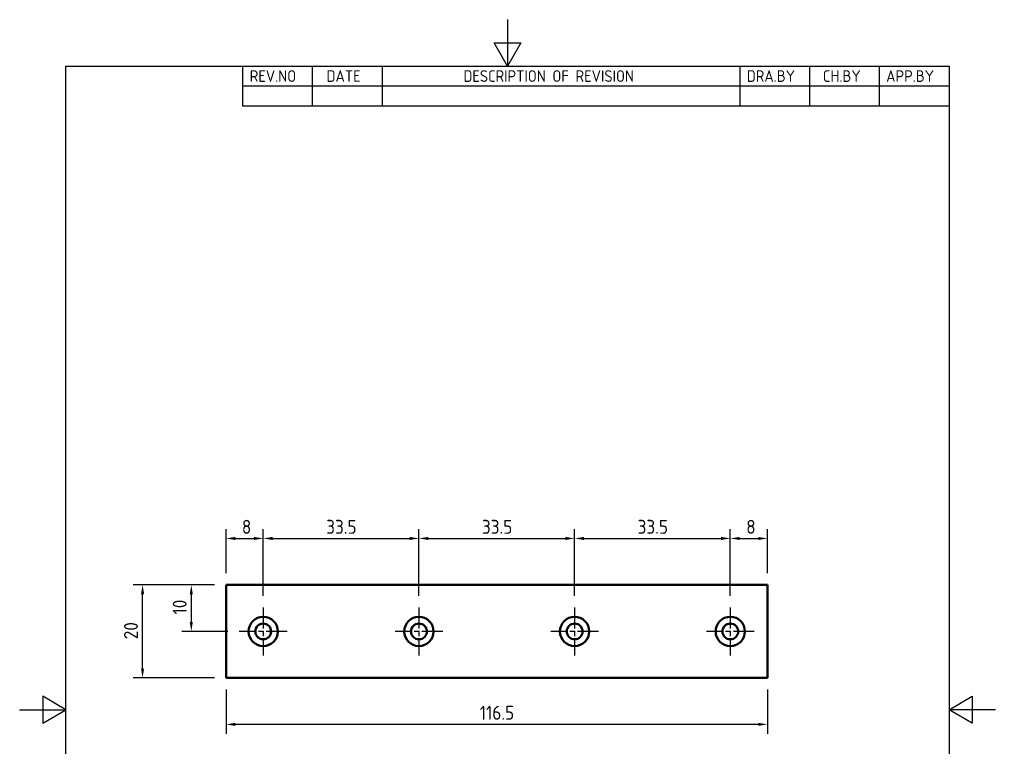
# Model space of a CAD drawing. Header units: millimetres. Extents: x 0 to 210, y 0 to 297.
# Drawn here: x 0 to 210, y 140.4 to 297 of the extents above; entities that cross this region are included whole.
import ezdxf

# ---------------------------------------------------------------- set-up
doc = ezdxf.new("R2010")
doc.units = ezdxf.units.MM
doc.linetypes.add('CHAIN', pattern=[0.35429999999999995, 0.2362, -0.0295, 0.0591, -0.0295])
doc.layers.get('0').update_dxf_attribs({"color": 3, "lineweight": 25})
for name, color, linetype, lineweight in [('가시적인 것(ISO)', 3, 'Continuous', 40), ('경계(ISO)', 7, 'Continuous', 25), ('기호(ISO)', 5, 'Continuous', 25), ('중심 표식(ISO)', 1, 'Continuous', 25), ('치수(ISO)', 2, 'Continuous', 25)]:
    doc.layers.add(name, color=color, linetype=linetype, lineweight=lineweight)
doc.styles.add('ISO Proportiona M2B', font='isocp.shx')
doc.styles.add('치수 텍스트_PSTEK_POSCO', font='isocp.shx')
doc.dimstyles.new('치수_PSTEK_POSCO', dxfattribs={"dimtxt": 3, "dimasz": 2, "dimexe": 2, "dimexo": 2.5, "dimgap": 1, "dimtad": 1, "dimrnd": 1e-08, "dimdsep": 46, "dimtxsty": '치수 텍스트_PSTEK_POSCO', "dimcen": 0.09, "dimdle": 10, "dimclrd": 7, "dimclre": 7, "dimclrt": 2, "dimadec": 1, "dimazin": 2, "dimtfac": 1, "dimtmove": 0, "dimatfit": 3, "dimfxl": 0, "dimtolj": 1, "dimlwd": -1, "dimlwe": -1, "dimarcsym": 0})

# ---------------------------------------------------------------- blocks, each defined once
blk = doc.blocks.new('경계 Default Border')
at = {"layer": '경계(ISO)', "flags": 128}
for points in [[(105, 297.0000076293945), (105, 287.0000076293945), (102.1132469177246, 292.0000076293945), (107.8867530822754, 292.0000076293945), (105, 287.0000076293945)], [(10, 10), (10, 287.0000076293945), (200, 287.0000076293945), (200, 10), (10, 10)], [(0, 148.5000038146973), (10, 148.5000038146973), (5, 151.3867473602295), (5, 145.6132507324219), (10, 148.5000038146973)], [(210, 148.5000038146973), (200, 148.5000038146973), (205, 151.3867473602295), (205, 145.6132507324219), (200, 148.5000038146973)]]:
    blk.add_lwpolyline(points, dxfattribs=at)
blk = doc.blocks.new('리비전 내역')
at = {"layer": '기호(ISO)'}
for p, q in [((48.00000000000001, 287.0000076293945), (200, 287.0000076293945)), ((48.00000000000001, 287.0000076293945), (48.00000000000001, 282.7200076293945)), ((63.00000000000001, 287.0000076293945), (63.00000000000001, 282.7200076293945)), ((78, 287.0000076293945), (78, 282.7200076293945)), ((155, 287.0000076293945), (155, 282.7200076293945)), ((170, 287.0000076293945), (170, 282.7200076293945)), ((185, 287.0000076293945), (185, 282.7200076293945)), ((200, 287.0000076293945), (200, 282.7200076293945)), ((48.00000000000001, 282.7200076293945), (200, 282.7200076293945)), ((48.00000000000001, 282.7200076293945), (48.00000000000001, 278.4400076293945)), ((63.00000000000001, 282.7200076293945), (63.00000000000001, 278.4400076293945)), ((78, 282.7200076293945), (78, 278.4400076293945)), ((155, 282.7200076293945), (155, 278.4400076293945)), ((170, 282.7200076293945), (170, 278.4400076293945)), ((185, 282.7200076293945), (185, 278.4400076293945)), ((200, 282.7200076293945), (200, 278.4400076293945)), ((48.00000000000001, 278.4400076293945), (200, 278.4400076293945))]:
    blk.add_line(p, q, dxfattribs=at)
at = {"layer": '기호(ISO)', "color": 2, "char_height": 2.5, "attachment_point": 7, "style": 'ISO Proportiona M2B'}
for s, insert in [('REV.NO', (49.5271157026291, 283.5831900503393)), ('DATE', (66.05423110723495, 283.5831900503393)), ('DESCRIPTION OF REVISION', (95.50702043336295, 283.5831900503393)), ('DRA.BY', (156.4757339553203, 283.5831900503393)), ('CH.BY', (172.8642915086116, 283.5831900503393)), ('APP.BY', (186.4777339604403, 283.5831900503393))]:
    blk.add_mtext(s, dxfattribs=dict(at, insert=insert))
blk = doc.blocks.new('*D22')
at = {"layer": 'Defpoints', "color": 0, "transparency": 16777216}
for p in [(52.44383031871824, 185.3527764766315), (44.44383031871826, 175.3527764766315), (52.44383031871824, 170.5027764766315)]:
    blk.add_point(p, dxfattribs=at)
at = {"layer": '치수(ISO)', "color": 7, "transparency": 16777216}
for p, q in [((44.44383031871826, 177.8527764766315), (44.44383031871826, 187.3527764766315)), ((52.44383031871824, 173.0027764766315), (52.44383031871824, 187.3527764766315)), ((46.44383031871826, 185.3527764766315), (50.44383031871824, 185.3527764766315))]:
    blk.add_line(p, q, dxfattribs=at)
for points in [[(46.44383031871826, 185.6861098099648), (46.44383031871826, 185.0194431432981), (44.44383031871826, 185.3527764766315)], [(50.44383031871824, 185.6861098099648), (50.44383031871824, 185.0194431432981), (52.44383031871824, 185.3527764766315)]]:
    blk.add_solid(points, dxfattribs=at)
at = {"layer": '치수(ISO)', "color": 2, "transparency": 16777216, "insert": (47.83383031871824, 187.8527764766315), "char_height": 3, "attachment_point": 4, "style": '치수 텍스트_PSTEK_POSCO'}
blk.add_mtext('\\A1;8', dxfattribs=at)
blk = doc.blocks.new('*D23')
at = {"layer": 'Defpoints', "color": 0, "transparency": 16777216}
for p in [(85.94383031871826, 185.3527764766315), (52.44383031871824, 170.5027764766315), (85.94383031871826, 170.5027764766315)]:
    blk.add_point(p, dxfattribs=at)
at = {"layer": '치수(ISO)', "color": 7, "transparency": 16777216}
for p, q in [((52.44383031871824, 173.0027764766315), (52.44383031871824, 187.3527764766315)), ((85.94383031871826, 173.0027764766315), (85.94383031871826, 187.3527764766315)), ((54.44383031871824, 185.3527764766315), (83.94383031871826, 185.3527764766315))]:
    blk.add_line(p, q, dxfattribs=at)
for points in [[(54.44383031871824, 185.6861098099648), (54.44383031871824, 185.0194431432981), (52.44383031871824, 185.3527764766315)], [(83.94383031871826, 185.6861098099648), (83.94383031871826, 185.0194431432981), (85.94383031871826, 185.3527764766315)]]:
    blk.add_solid(points, dxfattribs=at)
at = {"layer": '치수(ISO)', "color": 2, "transparency": 16777216, "insert": (65.99169828436229, 187.8527764766315), "char_height": 3, "attachment_point": 4, "style": '치수 텍스트_PSTEK_POSCO'}
blk.add_mtext('\\A1;33.5', dxfattribs=at)
blk = doc.blocks.new('*D24')
at = {"layer": 'Defpoints', "color": 0, "transparency": 16777216}
for p in [(119.4438303187182, 185.3527764766315), (85.94383031871826, 170.5027764766315), (119.4438303187182, 170.5027764766315)]:
    blk.add_point(p, dxfattribs=at)
at = {"layer": '치수(ISO)', "color": 7, "transparency": 16777216}
for p, q in [((85.94383031871826, 173.0027764766315), (85.94383031871826, 187.3527764766315)), ((119.4438303187182, 173.0027764766315), (119.4438303187182, 187.3527764766315)), ((87.94383031871826, 185.3527764766315), (117.4438303187182, 185.3527764766315))]:
    blk.add_line(p, q, dxfattribs=at)
for points in [[(87.94383031871826, 185.6861098099648), (87.94383031871826, 185.0194431432981), (85.94383031871826, 185.3527764766315)], [(117.4438303187182, 185.6861098099648), (117.4438303187182, 185.0194431432981), (119.4438303187182, 185.3527764766315)]]:
    blk.add_solid(points, dxfattribs=at)
at = {"layer": '치수(ISO)', "color": 2, "transparency": 16777216, "insert": (99.49169828436229, 187.8527764766315), "char_height": 3, "attachment_point": 4, "style": '치수 텍스트_PSTEK_POSCO'}
blk.add_mtext('\\A1;33.5', dxfattribs=at)
blk = doc.blocks.new('*D25')
at = {"layer": 'Defpoints', "color": 0, "transparency": 16777216}
for p in [(152.9438303187183, 185.3527764766315), (119.4438303187182, 170.5027764766315), (152.9438303187183, 170.5027764766315)]:
    blk.add_point(p, dxfattribs=at)
at = {"layer": '치수(ISO)', "color": 7, "transparency": 16777216}
for p, q in [((119.4438303187182, 173.0027764766315), (119.4438303187182, 187.3527764766315)), ((152.9438303187183, 173.0027764766315), (152.9438303187183, 187.3527764766315)), ((121.4438303187182, 185.3527764766315), (150.9438303187183, 185.3527764766315))]:
    blk.add_line(p, q, dxfattribs=at)
for points in [[(121.4438303187182, 185.6861098099648), (121.4438303187182, 185.0194431432981), (119.4438303187182, 185.3527764766315)], [(150.9438303187183, 185.6861098099648), (150.9438303187183, 185.0194431432981), (152.9438303187183, 185.3527764766315)]]:
    blk.add_solid(points, dxfattribs=at)
at = {"layer": '치수(ISO)', "color": 2, "transparency": 16777216, "insert": (132.9916982843623, 187.8527764766315), "char_height": 3, "attachment_point": 4, "style": '치수 텍스트_PSTEK_POSCO'}
blk.add_mtext('\\A1;33.5', dxfattribs=at)
blk = doc.blocks.new('*D26')
at = {"layer": 'Defpoints', "color": 0, "transparency": 16777216}
for p in [(160.9438303187183, 185.3527764766315), (160.9438303187183, 175.3527764766315), (152.9438303187183, 170.5027764766315)]:
    blk.add_point(p, dxfattribs=at)
at = {"layer": '치수(ISO)', "color": 7, "transparency": 16777216}
for p, q in [((152.9438303187183, 173.0027764766315), (152.9438303187183, 187.3527764766315)), ((160.9438303187183, 177.8527764766315), (160.9438303187183, 187.3527764766315)), ((154.9438303187183, 185.3527764766315), (158.9438303187183, 185.3527764766315))]:
    blk.add_line(p, q, dxfattribs=at)
for points in [[(154.9438303187183, 185.6861098099648), (154.9438303187183, 185.0194431432981), (152.9438303187183, 185.3527764766315)], [(158.9438303187183, 185.6861098099648), (158.9438303187183, 185.0194431432981), (160.9438303187183, 185.3527764766315)]]:
    blk.add_solid(points, dxfattribs=at)
at = {"layer": '치수(ISO)', "color": 2, "transparency": 16777216, "insert": (156.3538303187183, 187.8527764766315), "char_height": 3, "attachment_point": 4, "style": '치수 텍스트_PSTEK_POSCO'}
blk.add_mtext('\\A1;8', dxfattribs=at)
blk = doc.blocks.new('*D27')
at = {"layer": 'Defpoints', "color": 0, "transparency": 16777216}
for p in [(44.44383031871826, 175.3527764766315), (36.95907292797197, 165.3527764766315), (47.29383031871825, 165.3527764766315)]:
    blk.add_point(p, dxfattribs=at)
at = {"layer": '치수(ISO)', "color": 7, "transparency": 16777216}
for p, q in [((41.94383031871826, 175.3527764766315), (34.95907292797197, 175.3527764766315)), ((36.95907292797197, 173.3527764766315), (36.95907292797197, 167.3527764766315)), ((44.79383031871825, 165.3527764766315), (34.95907292797197, 165.3527764766315))]:
    blk.add_line(p, q, dxfattribs=at)
for points in [[(36.62573959463864, 173.3527764766315), (37.29240626130531, 173.3527764766315), (36.95907292797197, 175.3527764766315)], [(36.62573959463864, 167.3527764766315), (37.29240626130531, 167.3527764766315), (36.95907292797197, 165.3527764766315)]]:
    blk.add_solid(points, dxfattribs=at)
at = {"layer": '치수(ISO)', "color": 2, "transparency": 16777216, "insert": (34.45907292797195, 169.0015953742693), "char_height": 3, "attachment_point": 4, "rotation": 90, "style": '치수 텍스트_PSTEK_POSCO'}
blk.add_mtext('\\A1;10', dxfattribs=at)
blk = doc.blocks.new('*D28')
at = {"layer": 'Defpoints', "color": 0, "transparency": 16777216}
for p in [(26.47813894260196, 175.3527764766315), (44.44383031871826, 175.3527764766315), (44.44383031871826, 155.3527764766315)]:
    blk.add_point(p, dxfattribs=at)
at = {"layer": '치수(ISO)', "color": 7, "transparency": 16777216}
for p, q in [((41.94383031871826, 175.3527764766315), (24.47813894260196, 175.3527764766315)), ((26.47813894260196, 157.3527764766315), (26.47813894260196, 173.3527764766315)), ((41.94383031871826, 155.3527764766315), (24.47813894260196, 155.3527764766315))]:
    blk.add_line(p, q, dxfattribs=at)
for points in [[(26.14480560926863, 173.3527764766315), (26.81147227593529, 173.3527764766315), (26.47813894260196, 175.3527764766315)], [(26.14480560926862, 157.3527764766315), (26.81147227593529, 157.3527764766315), (26.47813894260196, 155.3527764766315)]]:
    blk.add_solid(points, dxfattribs=at)
at = {"layer": '치수(ISO)', "color": 2, "transparency": 16777216, "insert": (23.97784366701138, 163.6635048230882), "char_height": 3, "attachment_point": 4, "rotation": 90, "style": '치수 텍스트_PSTEK_POSCO'}
blk.add_mtext('\\A1;20', dxfattribs=at)
blk = doc.blocks.new('*D29')
at = {"layer": 'Defpoints', "color": 0, "transparency": 16777216}
for p in [(44.44383031871826, 155.3527764766315), (160.9438303187183, 155.3527764766315), (44.44383031871826, 145.3527764766315)]:
    blk.add_point(p, dxfattribs=at)
at = {"layer": '치수(ISO)', "color": 7, "transparency": 16777216}
for p, q in [((44.44383031871826, 152.8527764766315), (44.44383031871826, 143.3527764766315)), ((160.9438303187183, 152.8527764766315), (160.9438303187183, 143.3527764766315)), ((158.9438303187183, 145.3527764766315), (46.44383031871826, 145.3527764766315))]:
    blk.add_line(p, q, dxfattribs=at)
for points in [[(46.44383031871826, 145.6861098099648), (46.44383031871826, 145.0194431432981), (44.44383031871826, 145.3527764766315)], [(158.9438303187183, 145.6861098099648), (158.9438303187183, 145.0194431432981), (160.9438303187183, 145.3527764766315)]]:
    blk.add_solid(points, dxfattribs=at)
at = {"layer": '치수(ISO)', "color": 2, "transparency": 16777216, "insert": (99.03169828436232, 147.8527764766315), "char_height": 3, "attachment_point": 4, "style": '치수 텍스트_PSTEK_POSCO'}
blk.add_mtext('\\A1;116.5', dxfattribs=at)

msp = doc.modelspace()

# ---------------------------------------------------------------- linework, layer by layer
at = {"layer": '가시적인 것(ISO)'}
for p, q in [((44.44383031871826, 155.3527764766315), (44.44383031871826, 175.3527764766315)), ((44.44383031871826, 175.3527764766315), (160.9438303187183, 175.3527764766315)), ((160.9438303187183, 175.3527764766315), (160.9438303187183, 155.3527764766315)), ((160.9438303187183, 155.3527764766315), (44.44383031871826, 155.3527764766315))]:
    msp.add_line(p, q, dxfattribs=at)
for centre, radius in [((52.44383031871824, 165.3527764766315), 3.149999999999999), ((85.94383031871826, 165.3527764766315), 3.149999999999999), ((119.4438303187182, 165.3527764766315), 3.149999999999999), ((152.9438303187183, 165.3527764766315), 3.149999999999999), ((52.44383031871824, 165.3527764766315), 1.7), ((85.94383031871826, 165.3527764766315), 1.7), ((119.4438303187182, 165.3527764766315), 1.7), ((152.9438303187183, 165.3527764766315), 1.7)]:
    msp.add_circle(centre, radius, dxfattribs=at)
at = {"layer": '중심 표식(ISO)', "linetype": 'CHAIN', "ltscale": 19.05165100097656}
for p, q in [((52.44383031871824, 170.5027764766315), (52.44383031871824, 160.2027764766315)), ((85.94383031871826, 170.5027764766315), (85.94383031871826, 160.2027764766315)), ((119.4438303187182, 170.5027764766315), (119.4438303187182, 160.2027764766315)), ((152.9438303187183, 170.5027764766315), (152.9438303187183, 160.2027764766315)), ((57.59383031871824, 165.3527764766315), (47.29383031871825, 165.3527764766315)), ((91.09383031871826, 165.3527764766315), (80.79383031871825, 165.3527764766315)), ((124.5938303187182, 165.3527764766315), (114.2938303187182, 165.3527764766315)), ((158.0938303187182, 165.3527764766315), (147.7938303187182, 165.3527764766315))]:
    msp.add_line(p, q, dxfattribs=at)

# ---------------------------------------------------------------- block references
msp.add_blockref('경계 Default Border', (0, 0))
at = {"layer": '기호(ISO)'}
msp.add_blockref('리비전 내역', (0, 0), dxfattribs=at)

# ---------------------------------------------------------------- dimensions: what is measured, and where the dimension line sits
at = {"layer": '치수(ISO)', "color": 7}
for base, p1, p2, angle, picture, middle in [((52.44383031871824, 185.3527764766315), (44.44383031871826, 175.3527764766315), (52.44383031871824, 170.5027764766315), 180, '*D22', (48.43383031871824, 185.3527764766315)), ((85.94383031871826, 185.3527764766315), (52.44383031871824, 170.5027764766315), (85.94383031871826, 170.5027764766315), 180, '*D23', (69.20383031871825, 185.3527764766315)), ((119.4438303187182, 185.3527764766315), (85.94383031871826, 170.5027764766315), (119.4438303187182, 170.5027764766315), 180, '*D24', (102.7038303187182, 185.3527764766315)), ((152.9438303187183, 185.3527764766315), (119.4438303187182, 170.5027764766315), (152.9438303187183, 170.5027764766315), 180, '*D25', (136.2038303187182, 185.3527764766315)), ((160.9438303187183, 185.3527764766315), (152.9438303187183, 170.5027764766315), (160.9438303187183, 175.3527764766315), 180, '*D26', (156.9538303187183, 185.3527764766315)), ((26.47813894260196, 175.3527764766315), (44.44383031871826, 155.3527764766315), (44.44383031871826, 175.3527764766315), 90, '*D28', (26.47813894260193, 165.3527764766315)), ((36.95907292797197, 165.3527764766315), (44.44383031871826, 175.3527764766315), (47.29383031871825, 165.3527764766315), 270, '*D27', (36.95907292797195, 170.3527764766315)), ((44.44383031871826, 145.3527764766315), (160.9438303187183, 155.3527764766315), (44.44383031871826, 155.3527764766315), 180, '*D29', (102.6938303187183, 145.3527764766315))]:
    dim = msp.add_linear_dim(base=base, p1=p1, p2=p2, angle=angle, dimstyle='치수_PSTEK_POSCO', override={"dimdec": 2, "dimtp": 0, "dimtm": -0, "dimtdec": 2, "dimtofl": 0, "dimatfit": 1}, dxfattribs=at)
    dim.commit()
    dim.dimension.update_dxf_attribs({"geometry": picture, "text_midpoint": middle, "dimtype": 160})

doc.saveas('drawing.dxf')
